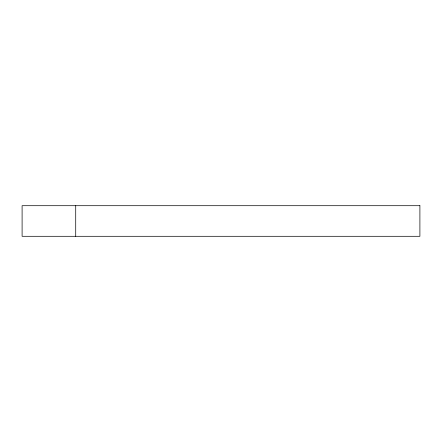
<?xml version="1.0" encoding="UTF-8"?>
<svg xmlns="http://www.w3.org/2000/svg" width="442" height="442" viewBox="0 0 442 442"><rect width="100%" height="100%" fill="white"/><g stroke="black" fill="none" stroke-linecap="round" stroke-linejoin="round"><path stroke-width="0.66" d="M75.715 205.701L75.715 236.299M419.9 205.701L22.1 205.701L22.1 236.299L419.9 236.299L419.9 205.701"/></g></svg>
